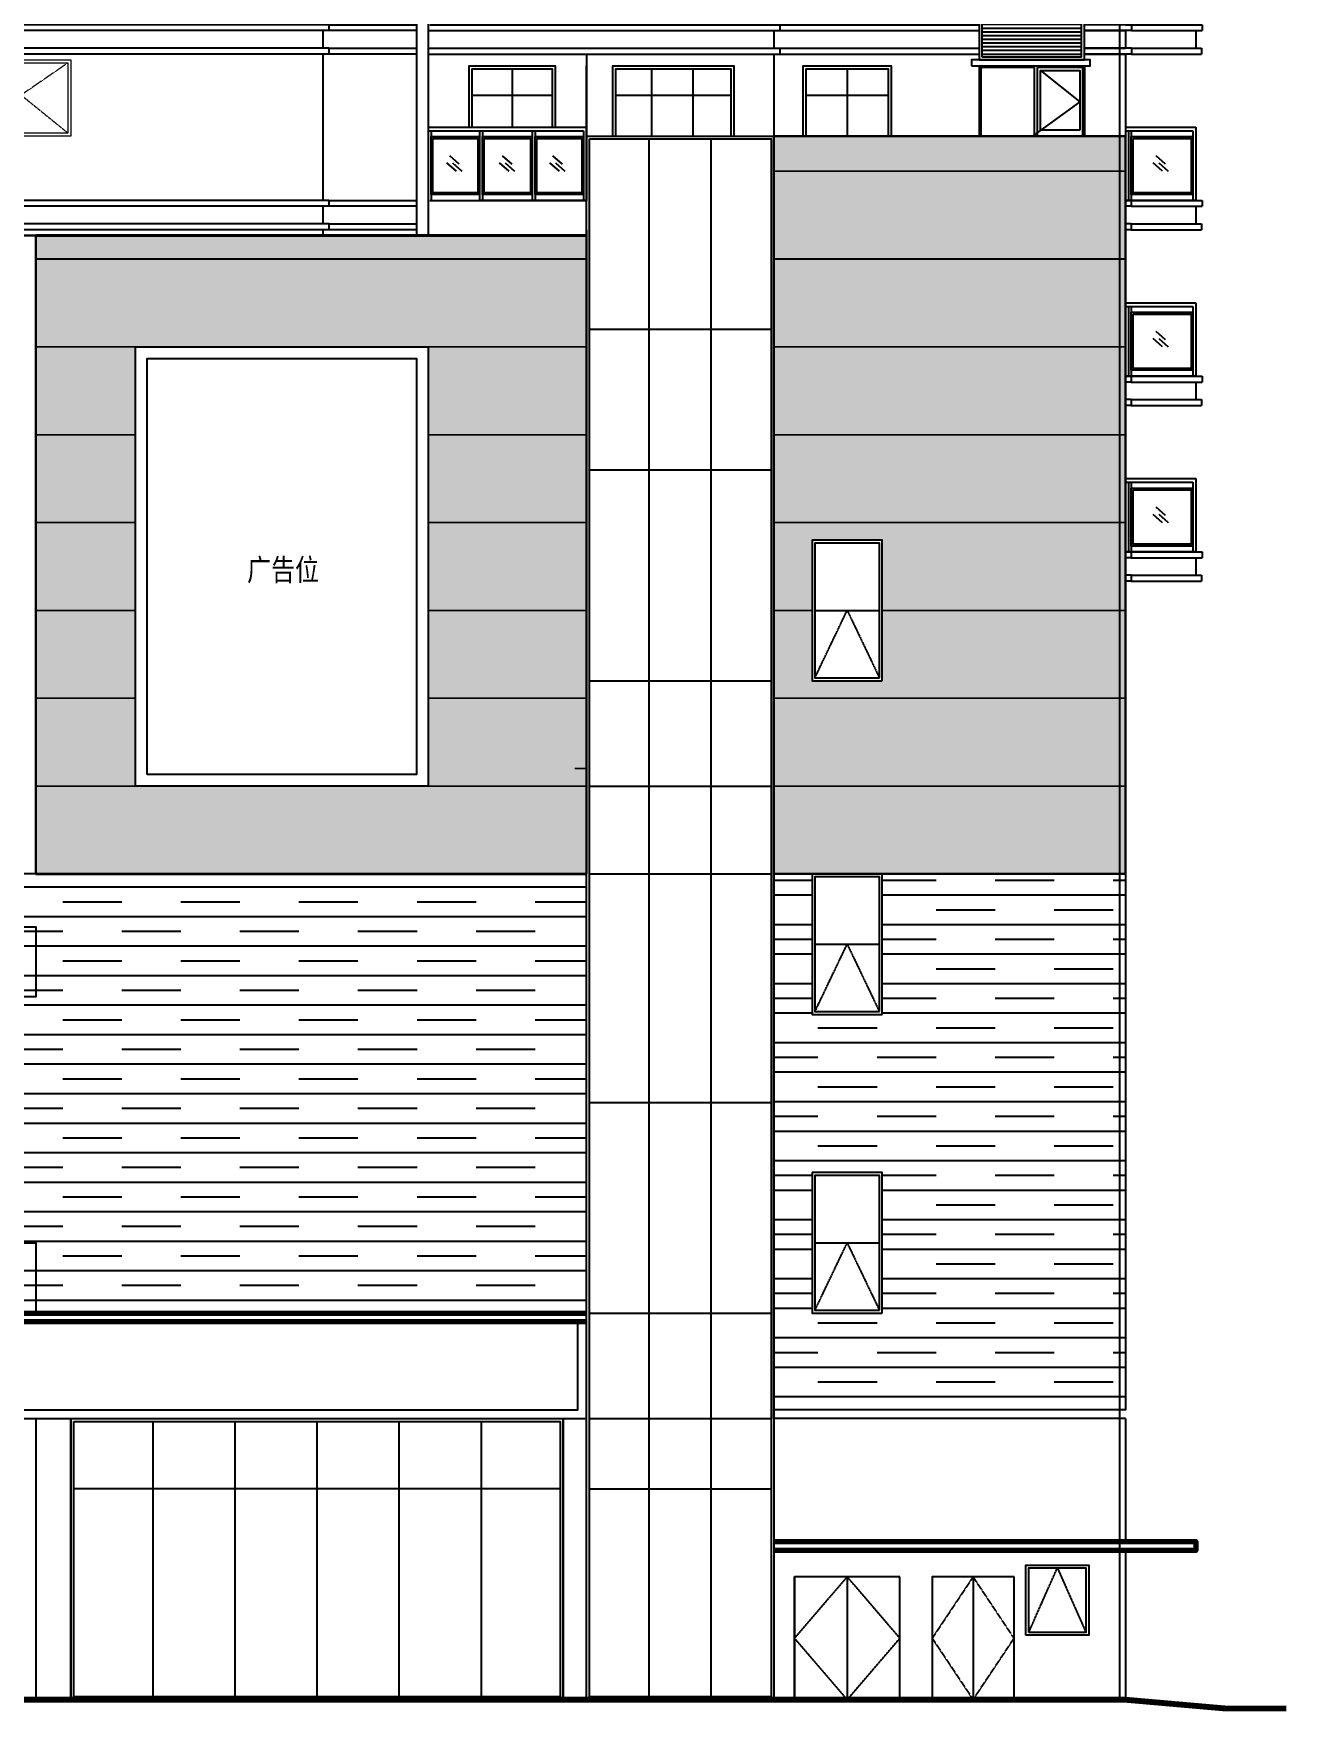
# Model space of a CAD drawing. Extents: x -737978 to 768813, y -372247 to 1140308.
# Drawn here: x -270370 to -248934, y -248248 to -219598 of the extents above; entities that cross this region are included whole.
import ezdxf
from ezdxf.enums import TextEntityAlignment as Align

# ---------------------------------------------------------------- set-up
doc = ezdxf.new("R2010")
doc.units = 0
doc.header["$LTSCALE"] = 10
doc.header["$MEASUREMENT"] = 0
doc.linetypes.add('!1#$0${ Chain Double-Dash }', pattern=[0])
doc.linetypes.add('DASH', pattern=[0.35, 0.25, -0.1])
for name, color, linetype in [('A-ELEV-LIN-0.3', 155, 'CONTINUOUS'), ('A-ELEV-OTHER1', 253, 'CONTINUOUS'), ('A-ELEV-OTHER2', 63, 'CONTINUOUS'), ('A-FLOR-OTHER2-ON', 83, 'CONTINUOUS'), ('A-WALL-GLAZ', 141, 'CONTINUOUS'), ('BORDER', 7, 'CONTINUOUS'), ('HZ', 7, 'CONTINUOUS'), ('J-ELEV-立面门窗分格线', 155, 'CONTINUOUS')]:
    doc.layers.add(name, color=color, linetype=linetype)
doc.layers.add('DRAW', color=7, linetype='CONTINUOUS', lineweight=70)
doc.layers.add('L-外墙', color=7, linetype='CONTINUOUS', lineweight=9)
doc.styles.add('-黑体', font='simhei.ttf', dxfattribs={"width": 0.8})

# ---------------------------------------------------------------- blocks, each defined once
blk = doc.blocks.new('ZZ1')
at = {"layer": 'A-ELEV-OTHER1', "linetype": '!1#$0${ Chain Double-Dash }'}
h = blk.add_hatch(dxfattribs=at)
h.set_pattern_fill('ANSI31', color=253, scale=40, angle=135)
h.set_pattern_definition([(180, (-219645.56, 167973.854), (-1e-14, -63.5), [])])
h.paths.add_polyline_path([(319141, -48594), (320841, -48594), (320841, -47694), (319141, -47694)])
h = blk.add_hatch(dxfattribs=at)
h.set_pattern_fill('ANSI31', color=253, scale=40, angle=135)
h.set_pattern_definition([(180, (-191045.45, 167973.854), (-1e-14, -63.5), [])])
h.paths.add_polyline_path([(347741, -48594), (349441, -48594), (349441, -47694), (347741, -47694)])
at = {"layer": 'A-ELEV-OTHER1', "color": 253, "linetype": '!1#$0${ Chain Double-Dash }'}
for points in [[(318391, -45544), (318391, -48044)], [(321391, -45544), (321391, -48544)], [(321591, -45544), (321591, -48544)], [(324391, -45544), (324391, -48044)], [(324391, -45544), (324391, -48044)], [(324591, -48044), (324591, -45544)], [(327391, -45544), (327391, -46794)], [(327791, -45544), (327791, -48044)], [(329591, -45544), (329591, -48044)], [(330791, -45544), (330791, -48044)], [(338091, -45544), (338091, -48544)], [(338291, -45544), (338291, -48544)], [(338291, -45544), (338291, -48044)], [(338291, -45544), (338291, -48044)], [(340991, -45544), (340991, -48044)], [(340991, -45544), (340991, -48044)], [(340991, -45544), (340991, -48044)], [(344191, -45544), (344191, -48044)], [(318991, -45744), (320991, -45744), (320991, -45644), (318991, -45644), (318991, -45744)], [(319091, -45744), (319091, -47544)], [(319121, -46894), (319121, -45774), (319891, -45774)], [(319841, -45824), (319171, -46359), (319841, -46844)], [(319891, -46894), (319891, -45774)], [(319941, -45774), (320861, -45774), (320861, -47514), (319941, -47514)], [(319941, -46894), (319941, -45774)], [(320891, -45744), (320891, -47544)], [(322741, -45694), (322741, -47094)], [(328391, -45694), (328391, -47094)], [(342103, -45694), (342103, -47094)], [(342803, -45694), (342803, -47094)], [(345441, -45694), (345441, -47094)], [(347562, -45744), (349591, -45744), (349591, -45644), (347562, -45644), (347562, -45744)], [(347692, -45744), (347692, -47544)], [(348641, -45774), (347722, -45774), (347722, -47514), (348641, -47514)], [(348641, -46894), (348641, -45774)], [(349461, -46894), (349461, -45774), (348691, -45774)], [(348691, -46894), (348691, -45774)], [(348741, -45824), (349411, -46359), (348741, -46844)], [(349491, -45744), (349491, -47544)], [(322041, -46144), (323441, -46144)], [(327841, -46144), (328941, -46144)], [(329591, -46144), (330791, -46144)], [(341491, -46144), (343453, -46144)], [(344741, -46144), (346141, -46144)], [(317190, -46794), (317190, -48044)], [(318391, -46794), (317190, -46794)], [(318391, -46794), (317190, -46794)], [(318391, -46794), (317190, -46794)], [(317190, -46854), (317190, -48044)], [(318391, -46854), (317240, -46854)], [(317240, -46854), (317240, -48044)], [(318291, -46854), (318291, -48044)], [(318341, -46854), (318341, -48044)], [(318341, -46854), (318341, -48044)], [(318341, -46854), (318341, -48044)], [(319121, -46894), (319891, -46894)], [(319891, -47514), (319121, -47514), (319121, -46944)], [(319121, -46944), (319891, -46944)], [(319891, -47514), (319891, -46944)], [(319941, -46894), (320861, -46894)], [(319941, -46944), (320861, -46944)], [(319941, -47514), (319941, -46944)], [(324590, -46854), (324590, -48044)], [(324591, -46794), (327591, -46794)], [(324591, -46854), (327541, -46854)], [(324640, -46854), (324640, -48044)], [(325566, -46854), (325566, -48044)], [(325566, -46854), (325616, -46854)], [(325616, -46854), (325616, -48044)], [(325666, -46794), (327591, -46794)], [(325666, -46794), (327591, -46794)], [(326566, -46854), (326566, -48044)], [(326566, -46854), (326616, -46854)], [(326616, -46854), (326616, -48044)], [(327541, -46854), (327541, -48044)], [(327591, -46794), (327591, -48044)], [(327591, -46854), (327591, -48044)], [(338291, -46794), (340991, -46794)], [(338291, -46854), (340941, -46854)], [(338291, -46854), (338291, -48044)], [(338341, -46854), (338341, -48044)], [(339166, -46794), (340991, -46794)], [(339166, -46794), (340991, -46794)], [(339166, -46854), (339166, -48044)], [(339216, -46854), (339216, -48044)], [(340066, -46854), (340066, -48044)], [(340116, -46854), (340116, -48044)], [(340941, -46854), (340941, -48044)], [(340991, -46794), (340991, -48044)], [(340991, -46854), (340991, -48044)], [(348641, -46894), (347721, -46894)], [(348641, -46944), (347721, -46944)], [(348641, -47514), (348641, -46944)], [(349461, -46894), (348691, -46894)], [(348691, -47514), (349461, -47514), (349461, -46944)], [(349461, -46944), (348691, -46944)], [(348691, -47514), (348691, -46944)], [(350191, -46794), (351391, -46794)], [(350191, -46794), (351391, -46794)], [(350191, -46794), (351391, -46794)], [(350191, -46854), (351341, -46854)], [(350241, -46854), (350241, -48044)], [(350241, -46854), (350241, -48044)], [(350241, -46854), (350241, -48044)], [(350291, -46854), (350291, -48044)], [(351341, -46854), (351341, -48044)], [(351391, -46794), (351391, -48044)], [(351391, -46854), (351391, -48044)], [(317656, -47550), (317818, -47408)], [(317705, -47422), (317867, -47280)], [(317756, -47546), (317917, -47404)], [(320991, -47544), (318991, -47544)], [(318991, -47544), (318991, -47644)], [(320991, -47644), (320991, -47544)], [(325128, -47546), (324966, -47404)], [(325178, -47422), (325017, -47280)], [(325227, -47550), (325066, -47408)], [(326085, -47546), (325924, -47404)], [(326136, -47422), (325974, -47280)], [(326184, -47550), (326023, -47408)], [(327067, -47546), (326905, -47404)], [(327117, -47422), (326956, -47280)], [(327166, -47550), (327005, -47408)], [(338769, -47546), (338608, -47404)], [(338820, -47422), (338659, -47280)], [(338869, -47550), (338707, -47408)], [(339669, -47546), (339508, -47404)], [(339720, -47422), (339559, -47280)], [(339769, -47550), (339607, -47408)], [(340529, -47546), (340368, -47404)], [(340580, -47422), (340418, -47280)], [(340628, -47550), (340467, -47408)], [(347562, -47644), (349591, -47644), (349591, -47544), (347562, -47544)], [(347562, -47544), (347562, -47644)], [(347691, -47544), (349491, -47544)], [(350826, -47546), (350664, -47404)], [(350876, -47422), (350715, -47280)], [(350925, -47550), (350763, -47408)], [(320991, -47644), (318991, -47644)], [(317081, -48044), (317081, -48144)], [(318291, -48044), (317081, -48044)], [(318291, -48044), (317191, -48044)], [(317191, -48044), (318291, -48044)], [(318291, -48044), (319091, -48044)], [(318291, -48044), (318291, -48144)], [(320891, -48044), (321391, -48044)], [(321591, -48044), (327691, -48044)], [(324291, -48044), (324291, -48144)], [(324591, -48044), (327591, -48044)], [(324616, -48044), (327591, -48044)], [(325566, -48044), (327591, -48044)], [(327591, -48044), (325581, -48044)], [(327691, -48044), (329691, -48044)], [(336591, -48044), (330691, -48044)], [(338316, -48044), (347691, -48044)], [(338316, -48044), (340991, -48044)], [(339166, -48044), (340991, -48044)], [(340991, -48044), (339181, -48044)], [(344291, -48044), (344291, -48144)], [(350291, -48044), (349491, -48044)], [(350191, -48044), (351501, -48044)], [(350191, -48044), (351391, -48044)], [(351391, -48044), (350206, -48044)], [(350291, -48044), (350291, -48144)], [(351501, -48044), (351501, -48144)], [(318291, -48144), (317081, -48144)], [(317191, -48144), (317191, -48444)], [(318291, -48144), (319091, -48144)], [(318391, -48144), (318391, -48444)], [(320891, -48144), (321391, -48144)], [(321591, -48144), (327691, -48144)], [(324391, -48144), (327591, -48144)], [(324391, -48144), (324391, -48444)], [(327691, -48144), (329691, -48144)], [(329591, -48144), (329591, -48444)], [(336591, -48144), (330691, -48144)], [(338291, -48144), (347691, -48144)], [(344191, -48144), (344191, -48444)], [(350191, -48144), (350191, -48444)], [(350191, -48144), (350191, -48444)], [(350291, -48144), (351501, -48144)], [(351391, -48144), (351391, -48444)], [(318291, -48444), (317091, -48444)], [(317091, -48444), (317091, -48544)], [(318291, -48544), (317091, -48544)], [(318291, -48444), (319091, -48444)], [(318291, -48444), (318291, -48544)], [(318291, -48544), (319091, -48544)], [(320891, -48444), (321391, -48444)], [(320891, -48544), (321391, -48544)], [(321591, -48444), (327691, -48444)], [(321591, -48544), (327691, -48544)], [(324291, -48444), (324291, -48544)], [(327691, -48444), (329691, -48444)], [(327691, -48544), (329691, -48544)], [(336591, -48444), (330691, -48444)], [(336591, -48544), (330691, -48544)], [(338291, -48444), (347691, -48444)], [(338291, -48544), (347691, -48544)], [(344291, -48444), (344291, -48544)], [(349491, -48444), (350191, -48444)], [(350291, -48444), (349491, -48444)], [(349491, -48544), (350191, -48544)], [(350291, -48544), (349491, -48544)], [(350291, -48444), (351491, -48444)], [(350291, -48444), (350291, -48544)], [(350291, -48544), (351491, -48544)], [(351491, -48444), (351491, -48544)]]:
    blk.add_lwpolyline(points, dxfattribs=at)
at = {"layer": 'A-ELEV-OTHER1', "color": 8, "linetype": '!1#$0${ Chain Double-Dash }'}
for points in [[(336491, -45544), (336491, -48044)], [(350191, -45544), (350191, -48044)], [(350191, -45544), (350191, -48044)], [(327691, -48044), (327691, -48144)], [(329691, -48044), (329691, -48144)], [(330691, -48044), (330691, -48144)], [(336591, -48044), (336591, -48144)], [(327591, -48144), (327591, -48444)], [(330791, -48144), (330791, -48444)], [(336491, -48144), (336491, -48444)], [(349491, -48144), (350191, -48144)], [(350291, -48144), (349491, -48144)], [(327691, -48544), (327691, -48444)], [(329691, -48444), (329691, -48544)], [(330691, -48444), (330691, -48544)], [(336591, -48444), (336591, -48544)]]:
    blk.add_lwpolyline(points, dxfattribs=at)
at = {"layer": 'A-ELEV-OTHER1', "color": 253, "linetype": '!1#$0${ Chain Double-Dash }'}
for points in [[(319171, -46844), (319841, -46844), (319841, -45824), (319171, -45824)], [(321991, -45644), (323491, -45644), (323491, -47144), (321991, -47144)], [(322041, -45694), (323441, -45694), (323441, -47094), (322041, -47094)], [(327791, -45644), (328991, -45644), (328991, -47144), (327791, -47144)], [(327841, -45694), (328941, -45694), (328941, -47094), (327841, -47094)], [(331291, -45644), (332191, -45644), (332191, -46944), (331291, -46944)], [(331341, -45694), (332141, -45694), (332141, -46894), (331341, -46894)], [(341441, -45644), (343503, -45644), (343503, -47144), (341441, -47144)], [(341491, -45694), (343453, -45694), (343453, -47094), (341491, -47094)], [(344691, -45644), (346191, -45644), (346191, -47144), (344691, -47144)], [(344741, -45694), (346141, -45694), (346141, -47094), (344741, -47094)], [(349411, -46844), (348741, -46844), (348741, -45824), (349411, -45824)], [(318291, -46954), (317240, -46954), (317240, -47944), (318291, -47944)], [(318261, -46984), (317270, -46984), (317270, -47914), (318261, -47914)], [(324640, -46954), (325566, -46954), (325566, -47944), (324640, -47944)], [(324670, -46984), (325536, -46984), (325536, -47914), (324670, -47914)], [(325616, -46954), (326566, -46954), (326566, -47944), (325616, -47944)], [(325646, -46984), (326536, -46984), (326536, -47914), (325646, -47914)], [(326616, -46954), (327541, -46954), (327541, -47944), (326616, -47944)], [(326646, -46984), (327511, -46984), (327511, -47914), (326646, -47914)], [(338341, -46954), (339166, -46954), (339166, -47944), (338341, -47944)], [(338371, -46984), (339136, -46984), (339136, -47914), (338371, -47914)], [(339216, -46954), (340066, -46954), (340066, -47944), (339216, -47944)], [(339246, -46984), (340036, -46984), (340036, -47914), (339246, -47914)], [(340116, -46954), (340941, -46954), (340941, -47944), (340116, -47944)], [(340146, -46984), (340911, -46984), (340911, -47914), (340146, -47914)], [(350291, -46954), (351341, -46954), (351341, -47944), (350291, -47944)], [(350321, -46984), (351311, -46984), (351311, -47914), (350321, -47914)], [(319091, -48644), (320891, -48644), (320891, -47644), (319091, -47644)], [(319141, -48594), (320841, -48594), (320841, -47694), (319141, -47694)], [(347691, -48644), (349491, -48644), (349491, -47644), (347691, -47644)], [(347741, -48594), (349441, -48594), (349441, -47694), (347741, -47694)]]:
    blk.add_lwpolyline(points, close=True, dxfattribs=at)
at = {"layer": 'A-ELEV-OTHER1', "color": 251, "linetype": '!1#$0${ Chain Double-Dash }'}
for points in [[(324591, -46794), (324591, -45744), (327391, -45744), (327391, -46794)], [(324641, -46794), (324641, -45794), (327341, -45794), (327341, -46794)], [(325521, -45794), (325521, -46794)], [(326461, -45794), (326461, -46794)], [(338991, -46794), (338991, -45744), (340454, -45744), (340454, -46794)], [(339041, -46794), (339041, -45794), (340404, -45794), (340404, -46794)], [(339722, -45794), (339722, -46794)], [(329591, -48044), (329820, -46414), (330791, -46144)], [(339041, -46244), (340404, -46244)], [(329691, -48044), (330691, -48044)], [(336591, -48044), (338091, -48044)], [(330691, -48144), (329691, -48144)], [(338091, -48144), (336591, -48144)], [(329691, -48444), (330691, -48444)], [(330691, -48544), (329691, -48544)], [(336591, -48444), (338091, -48444)], [(338091, -48544), (336591, -48544)]]:
    blk.add_lwpolyline(points, dxfattribs=at)
at = {"layer": 'A-ELEV-OTHER1', "color": 253, "linetype": 'DASH'}
blk.add_lwpolyline([(332141, -45694), (331341, -46294), (332141, -46894)], dxfattribs=at)

msp = doc.modelspace()

# ---------------------------------------------------------------- hatches: boundary and pattern name
at = {"layer": 'HZ'}
h = msp.add_hatch(dxfattribs=at)
h.set_pattern_fill('HEX', color=8, scale=100)
h.set_pattern_definition([(0, (0, 0), (0, 164.9778), [95.25, -190.5]), (120, (0, 0), (-142.874966, -82.4889), [95.25, -190.5]), (60, (95.25, 0), (-142.874966, 82.4889), [95.25, -190.5])])
h.paths.add_polyline_path([(-251732.4, -233947.8), (-257732.4, -233947.8), (-257732.4, -221347.8), (-251732.4, -221347.8)])
h.paths.add_polyline_path([(-255882.4, -230647.8), (-255882.4, -228247.8), (-257082.4, -228247.8), (-257082.4, -230647.8)], flags=16)
h = msp.add_hatch(dxfattribs=at)
h.set_pattern_fill('HEX', color=8, scale=100)
h.set_pattern_definition([(0, (-266722.49, -231597.67), (0, 164.9778), [95.25, -190.5]), (120, (-266722.49, -231597.67), (-142.875, -82.489), [95.25, -190.5]), (60, (-266627.24, -231597.67), (-142.875, 82.489), [95.25, -190.5])])
h.paths.add_polyline_path([(-270332.4, -223047.8), (-260932.4, -223047.8), (-260932.4, -233947.8), (-270332.4, -233947.8)])
h.paths.add_polyline_path([(-268632.4, -232447.8), (-268632.4, -224947.8), (-263632.4, -224947.8), (-263632.4, -232447.8)], flags=16)
h = msp.add_hatch(dxfattribs=at)
h.set_pattern_fill('不能通行的沼泽地', color=8, scale=300)
h.set_pattern_definition([(0, (-480495.75, -42441.57), (1007.7696, 503.8848), [1007.7696, -1007.7696]), (0, (-481503.5, -42189.63), (0, 503.8848), [])])
h.paths.add_polyline_path([(-287132.4, -239947.9), (-287132.4, -241447.8), (-260932.4, -241447.8), (-260932.4, -233947.8), (-274592.4, -233947.5), (-274592.4, -239947.7), (-287032.4, -239947.9)])
h = msp.add_hatch(dxfattribs=at)
h.set_pattern_fill('不能通行的沼泽地', color=8, scale=300)
h.set_pattern_definition([(0, (1007.77, 251.94), (1007.7696, 503.8848), [1007.7696, -1007.7696]), (0, (0, 503.9), (0, 503.8848), [])])
h.paths.add_polyline_path([(-257732.4, -233947.8), (-251732.4, -233947.8), (-251732.4, -243097.8), (-257732.4, -243097.8)])
h.paths.add_polyline_path([(-255882.4, -236347.8), (-255882.4, -233947.8), (-257082.4, -233947.8), (-257082.4, -236347.8)], flags=16)
h.paths.add_polyline_path([(-255882.4, -241447.8), (-255882.4, -239047.8), (-257082.4, -239047.8), (-257082.4, -241447.8)], flags=16)

# ---------------------------------------------------------------- linework, layer by layer
at = {"layer": 'A-ELEV-LIN-0.3'}
for p, q in [((-257382.4, -248047.8), (-257382.4, -245947.8)), ((-255582.4, -248047.8), (-257382.4, -248047.8))]:
    msp.add_line(p, q, dxfattribs=at)
for points in [[(-257732.6, -220147.8), (-257732.4, -220147.8), (-257732.4, -248047.8), (-260932.4, -248047.8), (-260932.4, -220147.8)], [(-261332.4, -248047.8), (-261332.4, -243247.8)]]:
    msp.add_lwpolyline(points, dxfattribs=at)
at = {"layer": 'A-ELEV-LIN-0.3', "color": 8, "linetype": 'DASH'}
for points in [[(-256482.4, -245947.8), (-257382.4, -246997.8), (-256482.4, -248047.8), (-255582.4, -246997.8), (-256482.4, -245947.8)], [(-254332.4, -245947.8), (-255032.4, -246997.8), (-254332.4, -248047.8), (-253632.4, -246997.8), (-254332.4, -245947.8)]]:
    msp.add_lwpolyline(points, dxfattribs=at)
at = {"layer": 'A-ELEV-LIN-0.3', "color": 0}
for points in [[(-255582.4, -245947.8), (-257382.4, -245947.8), (-257382.4, -248047.8), (-255582.4, -248047.8)], [(-253632.4, -245947.8), (-255032.4, -245947.8), (-255032.4, -248047.8), (-253632.4, -248047.8)]]:
    msp.add_lwpolyline(points, close=True, dxfattribs=at)
for points in [[(-256482.4, -245947.8), (-256482.4, -248047.8)], [(-254332.4, -245947.8), (-254332.4, -248047.8)]]:
    msp.add_lwpolyline(points, dxfattribs=at)
at = {"layer": 'A-ELEV-OTHER1', "color": 8, "linetype": '!1#$0${ Chain Double-Dash }'}
for points in [[(-265432.6, -219947.8), (-265432.6, -222447.8)], [(-251732.4, -219947.8), (-251732.4, -222447.8)], [(-251732.4, -219947.8), (-251732.4, -222447.8)], [(-265432.6, -222547.8), (-265432.6, -222847.8)], [(-265332.6, -222447.8), (-265332.6, -222547.8)], [(-251632.4, -222547.8), (-251732.4, -222547.8)], [(-265332.6, -222847.8), (-265332.6, -222947.8)], [(-265432.6, -222947.8), (-265432.6, -223047.8)], [(-251632.4, -225547.8), (-251732.6, -225547.8)], [(-251632.4, -228547.8), (-251732.6, -228547.8)]]:
    msp.add_lwpolyline(points, dxfattribs=at)
at = {"layer": 'A-ELEV-OTHER1', "color": 253, "linetype": '!1#$0${ Chain Double-Dash }'}
for points in [[(-263832.6, -219947.8), (-263832.6, -222947.8)], [(-263632.4, -219947.8), (-263632.4, -222947.8)], [(-263632.4, -219947.8), (-263632.4, -222447.8)], [(-263632.4, -219947.8), (-263632.4, -222447.8)], [(-260932.6, -219947.8), (-260932.6, -222447.8)], [(-260932.6, -219947.8), (-260932.6, -222447.8)], [(-260932.5, -219947.8), (-260932.5, -222447.8)], [(-257732.6, -219947.8), (-257732.6, -222447.8)], [(-260482.5, -221347.8), (-260482.5, -220147.8), (-258419.7, -220147.8), (-258419.7, -221347.8)], [(-260432.5, -221347.8), (-260432.5, -220197.8), (-258469.7, -220197.8), (-258469.7, -221347.8)], [(-259819.7, -220197.8), (-259819.7, -221347.8)], [(-259119.7, -220197.8), (-259119.7, -221347.8)], [(-257232.6, -221347.8), (-257232.6, -220147.8), (-255732.6, -220147.8), (-255732.6, -221347.8)], [(-257182.6, -221347.8), (-257182.6, -220197.8), (-255782.6, -220197.8), (-255782.6, -221347.8)], [(-256482.6, -220197.8), (-256482.6, -221347.8)], [(-254361, -220147.8), (-252332.4, -220147.8), (-252332.4, -220047.8), (-254361, -220047.8), (-254361, -220147.8)], [(-254231, -220147.8), (-254231, -221347.8)], [(-253282.4, -220177.8), (-254201, -220177.8), (-254201, -221347.8)], [(-253182.4, -220227.8), (-252512.4, -220762.8), (-253320.6, -221347.8)], [(-253282.4, -221347.8), (-253282.4, -220177.8)], [(-252462.4, -221347.8), (-252462.4, -220177.8), (-253232.4, -220177.8)], [(-253232.4, -221347.8), (-253232.4, -220177.8)], [(-252432.4, -220147.8), (-252432.4, -221347.8)], [(-260432.5, -220647.8), (-258469.7, -220647.8)], [(-257182.6, -220647.8), (-255782.6, -220647.8)], [(-263632.5, -221257.8), (-263632.5, -222447.8)], [(-263632.4, -221197.8), (-260932.6, -221197.8)], [(-263632.4, -221257.8), (-260982.6, -221257.8)], [(-263582.5, -221257.8), (-263582.5, -222447.8)], [(-262757.5, -221197.8), (-260932.6, -221197.8)], [(-262757.5, -221197.8), (-260932.6, -221197.8)], [(-262757.5, -221257.8), (-262757.5, -222447.8)], [(-262707.5, -221257.8), (-262707.5, -222447.8)], [(-261857.5, -221257.8), (-261857.5, -222447.8)], [(-261807.5, -221257.8), (-261807.5, -222447.8)], [(-260982.6, -221257.8), (-260982.6, -222447.8)], [(-260932.6, -221197.8), (-260932.6, -222447.8)], [(-260932.6, -221257.8), (-260932.6, -222447.8)], [(-251732.4, -221197.8), (-250532.3, -221197.8)], [(-251732.4, -221197.8), (-250532.3, -221197.8)], [(-251732.4, -221197.8), (-250532.3, -221197.8)], [(-251732.4, -221257.8), (-250582.3, -221257.8)], [(-251682.4, -221257.8), (-251682.4, -222447.8)], [(-251682.4, -221257.8), (-251682.4, -222447.8)], [(-251682.4, -221257.8), (-251682.4, -222447.8)], [(-251632.4, -221257.8), (-251632.4, -222447.8)], [(-250582.3, -221257.8), (-250582.3, -222447.8)], [(-250532.3, -221197.8), (-250532.3, -222447.8)], [(-250532.3, -221257.8), (-250532.3, -222447.8)], [(-263103, -221825.9), (-263264.6, -221683.8)], [(-262203, -221825.9), (-262364.6, -221683.8)], [(-261343.3, -221825.9), (-261504.8, -221683.8)], [(-251046.9, -221825.9), (-251208.4, -221683.8)], [(-263153.7, -221949.4), (-263315.2, -221807.4)], [(-263054.4, -221953.5), (-263215.9, -221811.4)], [(-262253.7, -221949.4), (-262415.2, -221807.4)], [(-262154.4, -221953.5), (-262315.9, -221811.4)], [(-261393.9, -221949.4), (-261555.5, -221807.4)], [(-261294.6, -221953.5), (-261456.2, -221811.4)], [(-251097.6, -221949.4), (-251259.1, -221807.4)], [(-250998.3, -221953.5), (-251159.8, -221811.4)], [(-265332.6, -222447.8), (-271232.6, -222447.8)], [(-265332.6, -222547.8), (-271232.6, -222547.8)], [(-263607.4, -222447.8), (-260932.5, -222447.8)], [(-262757.5, -222447.8), (-260932.6, -222447.8)], [(-260932.6, -222447.8), (-262742.5, -222447.8)], [(-251732.4, -222447.8), (-250422.3, -222447.8)], [(-251732.4, -222447.8), (-250532.3, -222447.8)], [(-251632.4, -222447.8), (-251732.4, -222447.8)], [(-250532.3, -222447.8), (-251717.4, -222447.8)], [(-251632.4, -222447.8), (-251632.4, -222547.8)], [(-251632.4, -222547.8), (-250422.3, -222547.8)], [(-250532.3, -222547.8), (-250532.3, -222847.8)], [(-250422.3, -222447.8), (-250422.3, -222547.8)], [(-265332.6, -222847.8), (-271232.6, -222847.8)], [(-251632.4, -222847.8), (-251732.4, -222847.8)], [(-251632.4, -222847.8), (-250432.3, -222847.8)], [(-251632.4, -222847.8), (-251632.4, -222947.8)], [(-250432.3, -222847.8), (-250432.3, -222947.8)], [(-265332.6, -222947.8), (-271232.6, -222947.8)], [(-263832.6, -222947.8), (-263832.6, -223047.8)], [(-263632.4, -222947.8), (-263632.4, -223047.8)], [(-263632.4, -222947.8), (-263632.4, -223047.8)], [(-263632.4, -222947.8), (-263632.4, -223047.8)], [(-260932.6, -222947.8), (-260932.6, -225447.8)], [(-260932.6, -222947.8), (-260932.6, -225447.8)], [(-260932.5, -222947.8), (-260932.5, -225447.8)], [(-257732.6, -222947.8), (-257732.6, -225447.8)], [(-251632.4, -222947.8), (-251732.4, -222947.8)], [(-251632.4, -222947.8), (-250432.3, -222947.8)], [(-251732.4, -224197.8), (-250532.3, -224197.8)], [(-251732.4, -224197.8), (-250532.3, -224197.8)], [(-251732.4, -224197.8), (-250532.3, -224197.8)], [(-251732.4, -224257.8), (-250582.3, -224257.8)], [(-251682.4, -224257.8), (-251682.4, -225447.8)], [(-251682.4, -224257.8), (-251682.4, -225447.8)], [(-251682.4, -224257.8), (-251682.4, -225447.8)], [(-251632.4, -224257.8), (-251632.4, -225447.8)], [(-250582.3, -224257.8), (-250582.3, -225447.8)], [(-250532.3, -224197.8), (-250532.3, -225447.8)], [(-250532.3, -224257.8), (-250532.3, -225447.8)], [(-251097.6, -224949.4), (-251259.1, -224807.4)], [(-251046.9, -224825.9), (-251208.4, -224683.8)], [(-250998.3, -224953.5), (-251159.8, -224811.4)], [(-251732.4, -225447.8), (-250422.3, -225447.8)], [(-251732.4, -225447.8), (-250532.3, -225447.8)], [(-251632.4, -225447.8), (-251732.4, -225447.8)], [(-250532.3, -225447.8), (-251717.4, -225447.8)], [(-251632.4, -225447.8), (-251632.4, -225547.8)], [(-250422.3, -225447.8), (-250422.3, -225547.8)], [(-251632.4, -225547.8), (-250422.3, -225547.8)], [(-250532.3, -225547.8), (-250532.3, -225847.8)], [(-251632.4, -225847.8), (-251732.6, -225847.8)], [(-251632.4, -225947.8), (-251732.4, -225947.8)], [(-251632.4, -225847.8), (-250432.3, -225847.8)], [(-251632.4, -225847.8), (-251632.4, -225947.8)], [(-251632.4, -225947.8), (-250432.3, -225947.8)], [(-250432.3, -225847.8), (-250432.3, -225947.8)], [(-251732.4, -227197.8), (-250532.3, -227197.8)], [(-251732.4, -227197.8), (-250532.3, -227197.8)], [(-251732.4, -227197.8), (-250532.3, -227197.8)], [(-251732.4, -227257.8), (-250582.3, -227257.8)], [(-251682.4, -227257.8), (-251682.4, -228447.8)], [(-251682.4, -227257.8), (-251682.4, -228447.8)], [(-251682.4, -227257.8), (-251682.4, -228447.8)], [(-251632.4, -227257.8), (-251632.4, -228447.8)], [(-250582.3, -227257.8), (-250582.3, -228447.8)], [(-250532.3, -227197.8), (-250532.3, -228447.8)], [(-250532.3, -227257.8), (-250532.3, -228447.8)], [(-251046.9, -227825.9), (-251208.4, -227683.8)], [(-251097.6, -227949.4), (-251259.1, -227807.4)], [(-250998.3, -227953.5), (-251159.8, -227811.4)], [(-251732.4, -228447.8), (-250422.3, -228447.8)], [(-251732.4, -228447.8), (-250532.3, -228447.8)], [(-251632.4, -228447.8), (-251732.4, -228447.8)], [(-250532.3, -228447.8), (-251717.4, -228447.8)], [(-251632.4, -228447.8), (-251632.4, -228547.8)], [(-251632.4, -228547.8), (-250422.3, -228547.8)], [(-250532.3, -228547.8), (-250532.3, -228847.8)], [(-250422.3, -228447.8), (-250422.3, -228547.8)], [(-251632.4, -228847.8), (-251732.6, -228847.8)], [(-251632.4, -228847.8), (-250432.3, -228847.8)], [(-251632.4, -228847.8), (-251632.4, -228947.8)], [(-250432.3, -228847.8), (-250432.3, -228947.8)], [(-251632.4, -228947.8), (-251732.4, -228947.8)], [(-251632.4, -228947.8), (-250432.3, -228947.8)]]:
    msp.add_lwpolyline(points, dxfattribs=at)
at = {"layer": 'A-ELEV-OTHER1', "color": 251, "linetype": '!1#$0${ Chain Double-Dash }'}
for points in [[(-262932.4, -221197.8), (-262932.4, -220147.8), (-261469.5, -220147.8), (-261469.5, -221197.8)], [(-262882.4, -221197.8), (-262882.4, -220197.8), (-261519.5, -220197.8), (-261519.5, -221197.8)], [(-262201, -220197.8), (-262201, -221197.8)], [(-262882.4, -220647.8), (-261519.5, -220647.8)], [(-265332.6, -222447.8), (-263832.6, -222447.8)], [(-263832.6, -222547.8), (-265332.6, -222547.8)], [(-265332.6, -222847.8), (-263832.6, -222847.8)], [(-263832.6, -222947.8), (-265332.6, -222947.8)]]:
    msp.add_lwpolyline(points, dxfattribs=at)
at = {"layer": 'A-ELEV-OTHER1', "color": 253, "linetype": '!1#$0${ Chain Double-Dash }'}
for points in [[(-252512.4, -221247.8), (-253182.4, -221247.8), (-253182.4, -220227.8), (-252512.4, -220227.8)], [(-263582.5, -221357.8), (-262757.5, -221357.8), (-262757.5, -222347.8), (-263582.5, -222347.8)], [(-263552.5, -221387.8), (-262787.5, -221387.8), (-262787.5, -222317.8), (-263552.5, -222317.8)], [(-262707.5, -221357.8), (-261857.5, -221357.8), (-261857.5, -222347.8), (-262707.5, -222347.8)], [(-262677.5, -221387.8), (-261887.5, -221387.8), (-261887.5, -222317.8), (-262677.5, -222317.8)], [(-261807.5, -221357.8), (-260982.6, -221357.8), (-260982.6, -222347.8), (-261807.5, -222347.8)], [(-261777.5, -221387.8), (-261012.6, -221387.8), (-261012.6, -222317.8), (-261777.5, -222317.8)], [(-251632.4, -221357.8), (-250582.3, -221357.8), (-250582.3, -222347.8), (-251632.4, -222347.8)], [(-251602.4, -221387.8), (-250612.3, -221387.8), (-250612.3, -222317.8), (-251602.4, -222317.8)], [(-251632.4, -224357.8), (-250582.3, -224357.8), (-250582.3, -225347.8), (-251632.4, -225347.8)], [(-251602.4, -224387.8), (-250612.3, -224387.8), (-250612.3, -225317.8), (-251602.4, -225317.8)], [(-251632.4, -227357.8), (-250582.3, -227357.8), (-250582.3, -228347.8), (-251632.4, -228347.8)], [(-251602.4, -227387.8), (-250612.3, -227387.8), (-250612.3, -228317.8), (-251602.4, -228317.8)]]:
    msp.add_lwpolyline(points, close=True, dxfattribs=at)
at = {"layer": 'A-ELEV-OTHER2', "color": 0}
msp.add_lwpolyline([(-257732.4, -233947.8), (-251732.4, -233947.8), (-251732.4, -221347.8), (-257732.4, -221347.8)], close=True, dxfattribs=at)
msp.add_lwpolyline([(-269082.4, -223047.8), (-274592.4, -223047.5)], dxfattribs=at)
at = {"layer": 'A-FLOR-OTHER2-ON', "color": 0}
for points in [[(-260932.4, -243097.8), (-260932.4, -224647.8), (-260932.4, -221348), (-260932.4, -221347.8), (-257732.4, -221347.8), (-257732.4, -248047.8)], [(-260932.4, -233947.8), (-274592.4, -233947.5)], [(-251732.4, -243247.8), (-257732.4, -243247.8), (-257732.4, -233947.8), (-251732.4, -233947.8), (-251732.4, -243097.8)], [(-270332.4, -243247.8), (-270332.4, -248047.8)], [(-269732.4, -243247.8), (-269732.4, -248047.8)], [(-260932.4, -248047.8), (-260932.4, -243247.8)], [(-251732.4, -243247.8), (-251732.4, -245347.8)], [(-251732.4, -245497.8), (-251732.4, -248047.8)]]:
    msp.add_lwpolyline(points, dxfattribs=at)
for points in [[(-257732.4, -221347.8), (-251732.4, -221347.8), (-251732.4, -233947.8), (-257732.4, -233947.8)], [(-270332.4, -223047.8), (-260932.4, -223047.8), (-260932.4, -233947.8), (-270332.4, -233947.8)], [(-268632.4, -232447.8), (-268632.4, -224947.8), (-263632.4, -224947.8), (-263632.4, -232447.8)], [(-268432.4, -232247.8), (-268432.4, -225147.8), (-263832.4, -225147.8), (-263832.4, -232247.8)], [(-287132.4, -239947.9), (-287132.4, -241447.8), (-260932.4, -241447.8), (-260932.4, -233947.8), (-274592.4, -233947.5), (-274592.4, -239947.7), (-287032.4, -239947.9)], [(-260932.4, -241447.8), (-287132.4, -241447.8), (-287132.4, -243247.8), (-260932.4, -243247.8)], [(-261082.4, -241597.8), (-286982.4, -241597.8), (-286982.4, -243097.8), (-261082.4, -243097.8)]]:
    msp.add_lwpolyline(points, close=True, dxfattribs=at)
at = {"layer": 'A-FLOR-OTHER2-ON'}
for points in [[(-251732.4, -233947.8), (-257732.4, -233947.8), (-257732.4, -221347.8), (-251732.4, -221347.8)], [(-257732.4, -233947.8), (-251732.4, -233947.8), (-251732.4, -243097.8), (-257732.4, -243097.8)]]:
    msp.add_lwpolyline(points, close=True, dxfattribs=at)
at = {"layer": 'A-FLOR-OTHER2-ON', "color": 0}
for points, const_width in [([(-257732.4, -221947.8), (-251732.4, -221947.8)], 30), ([(-270332.4, -223047.8), (-260932.4, -223047.8)], 50), ([(-270332.4, -223447.8), (-260932.4, -223447.8)], 30), ([(-257732.4, -223447.8), (-251732.4, -223447.8)], 30), ([(-270332.4, -224947.8), (-268632.4, -224947.8)], 30), ([(-270332.4, -224947.8), (-260932.6, -224947.8)], 30), ([(-257732.4, -224947.8), (-251732.4, -224947.8)], 30), ([(-270332.4, -226447.8), (-268632.4, -226447.8)], 30), ([(-263632.4, -226447.8), (-260932.6, -226447.8)], 30), ([(-257732.4, -226447.8), (-251732.4, -226447.8)], 30), ([(-270332.4, -227947.8), (-268632.4, -227947.8)], 30), ([(-263632.4, -227947.8), (-260932.6, -227947.8)], 30), ([(-257732.4, -227947.8), (-251732.4, -227947.8)], 30), ([(-270332.4, -229447.8), (-268632.4, -229447.8)], 30), ([(-263632.4, -229447.8), (-260932.6, -229447.8)], 30), ([(-257732.4, -229447.8), (-257082.4, -229447.8)], 30), ([(-255882.4, -229447.8), (-251732.4, -229447.8)], 30), ([(-270332.4, -230947.8), (-268632.4, -230947.8)], 30), ([(-263632.4, -230947.8), (-260932.6, -230947.8)], 30), ([(-257732.4, -230947.8), (-251732.4, -230947.8)], 30), ([(-270332.4, -232447.8), (-260932.4, -232447.8)], 30), ([(-257732.4, -232447.8), (-251732.4, -232447.8)], 30), ([(-270332.4, -233947.8), (-260932.4, -233947.8)], 50), ([(-270332.4, -233947.8), (-260932.4, -233947.8)], 30), ([(-257732.4, -233947.8), (-251732.4, -233947.8)], 30)]:
    msp.add_lwpolyline(points, dxfattribs=dict(at, const_width=const_width))
at = {"layer": 'A-WALL-GLAZ'}
for points in [[(-260932.4, -221347.8), (-257732.4, -221347.8), (-257732.4, -248047.8), (-260932.4, -248047.8)], [(-260882.4, -221397.8), (-257782.4, -221397.8), (-257782.4, -247997.8), (-260882.4, -247997.8)], [(-274592.4, -223047.5), (-270332.4, -223047.5), (-270332.4, -233947.6), (-274592.4, -233947.6)], [(-255882.4, -230647.8), (-255882.4, -228247.8), (-257082.4, -228247.8), (-257082.4, -230647.8)], [(-255932.4, -230597.8), (-255932.4, -228297.8), (-257032.4, -228297.8), (-257032.4, -230597.8)], [(-255882.4, -236347.8), (-255882.4, -233947.8), (-257082.4, -233947.8), (-257082.4, -236347.8)], [(-255932.4, -236297.8), (-255932.4, -233997.8), (-257032.4, -233997.8), (-257032.4, -236297.8)], [(-271532.4, -234847.8), (-270332.4, -234847.8), (-270332.4, -236047.8), (-271532.4, -236047.8)], [(-255882.4, -241447.8), (-255882.4, -239047.8), (-257082.4, -239047.8), (-257082.4, -241447.8)], [(-255932.4, -241397.8), (-255932.4, -239097.8), (-257032.4, -239097.8), (-257032.4, -241397.8)], [(-271532.4, -240247.8), (-270332.4, -240247.8), (-270332.4, -241447.8), (-271532.4, -241447.8)], [(-278732.4, -243247.8), (-270332.4, -243247.8), (-270332.4, -248047.8), (-278732.4, -248047.8)], [(-269732.4, -243247.8), (-261332.4, -243247.8), (-261332.4, -248047.8), (-269732.4, -248047.8)], [(-269682.4, -243297.8), (-261382.4, -243297.8), (-261382.4, -247997.8), (-269682.4, -247997.8)], [(-253432.4, -246947.8), (-253432.4, -245747.8), (-252357.4, -245747.8), (-252357.4, -246947.8)], [(-253382.4, -246897.8), (-253382.4, -245797.8), (-252407.4, -245797.8), (-252407.4, -246897.8)]]:
    msp.add_lwpolyline(points, close=True, dxfattribs=at)
for points in [[(-259862.4, -247997.8), (-259862.4, -221397.8)], [(-258802.4, -247997.8), (-258802.4, -221397.8)], [(-260882.4, -224647.8), (-257782.4, -224647.8)], [(-260882.4, -227047.8), (-257782.4, -227047.8)], [(-255932.4, -228247.8), (-257032.4, -228247.8)], [(-257032.4, -229447.8), (-255932.4, -229447.8)], [(-260882.4, -230647.6), (-257782.4, -230647.6)], [(-260882.4, -232447.6), (-257782.4, -232447.6)], [(-260882.4, -233947.6), (-257782.4, -233947.6)], [(-257032.4, -235147.8), (-255932.4, -235147.8)], [(-260882.4, -237847.8), (-257782.4, -237847.8)], [(-257032.4, -240247.8), (-255932.4, -240247.8)], [(-260882.4, -241447.8), (-257782.4, -241447.8)], [(-268332.4, -243297.8), (-268332.4, -248047.8)], [(-266932.4, -243297.8), (-266932.4, -248047.8)], [(-265532.4, -243297.8), (-265532.4, -248047.8)], [(-264132.4, -243297.8), (-264132.4, -248047.8)], [(-262732.4, -243314), (-262732.4, -248064)], [(-260882.4, -243247.8), (-257782.4, -243247.8)], [(-261382.4, -244447.8), (-269682.4, -244447.8)], [(-260882.4, -244447.8), (-257782.4, -244447.8)]]:
    msp.add_lwpolyline(points, dxfattribs=at)
at = {"layer": 'BORDER', "color": 1}
msp.add_lwpolyline([(-251832.4, -193392.1), (-251832.4, -248047.8)], dxfattribs=at)
at = {"layer": 'DRAW', "color": 6}
for points in [[(-260932.4, -241597.8), (-288124.7, -241597.8), (-288124.7, -241447.8), (-260932.4, -241447.8)], [(-257732.4, -245347.8), (-250532.4, -245347.8), (-250532.4, -245497.8), (-257732.4, -245497.8)]]:
    msp.add_lwpolyline(points, dxfattribs=at)
at = {"layer": 'HZ', "const_width": 30}
msp.add_lwpolyline([(-261132.4, -232147.8), (-260932.4, -232147.8)], dxfattribs=at)
at = {"layer": 'HZ', "color": 0, "const_width": 100}
msp.add_lwpolyline([(-291561, -248197.8), (-290011.8, -248197.8), (-288032.4, -248047.8), (-251732.4, -248047.8), (-250020.9, -248197.8), (-248983.6, -248197.8)], dxfattribs=at)
at = {"layer": 'J-ELEV-立面门窗分格线', "color": 8, "linetype": 'DASH'}
for points in [[(-257032.4, -230597.8), (-256482.4, -229447.8), (-255932.4, -230597.8)], [(-257032.4, -236297.8), (-256482.4, -235147.8), (-255932.4, -236297.8)], [(-257032.4, -241397.8), (-256482.4, -240247.8), (-255932.4, -241397.8)], [(-253382.4, -246897.8), (-252894.9, -245797.8), (-252407.4, -246897.8)]]:
    msp.add_lwpolyline(points, dxfattribs=at)
at = {"layer": 'L-外墙', "color": 253, "linetype": '!1#$0${ Chain Double-Dash }'}
for points in [[(-270632.4, -220047.8), (-269732.4, -220047.8), (-269732.4, -221347.8), (-270632.4, -221347.8)], [(-270582.4, -220097.8), (-269782.4, -220097.8), (-269782.4, -221297.8), (-270582.4, -221297.8)]]:
    msp.add_lwpolyline(points, close=True, dxfattribs=at)
at = {"layer": 'L-外墙', "color": 8, "linetype": 'DASH'}
msp.add_lwpolyline([(-269782.4, -220097.8), (-270582.4, -220647.8), (-269782.4, -221297.8)], dxfattribs=at)

# ---------------------------------------------------------------- block references
at = {"layer": 'A-ELEV-OTHER1'}
msp.add_blockref('ZZ1', (-601923.1, -171403.8), dxfattribs=at)

# ---------------------------------------------------------------- texts
at = {"layer": 'HZ', "linetype": 'DASH', "style": '-黑体', "width": 0.8}
msp.add_text('广告位', height=375, dxfattribs=at).set_placement((-266111, -228940), align=Align.CENTER)

doc.saveas('drawing.dxf')
